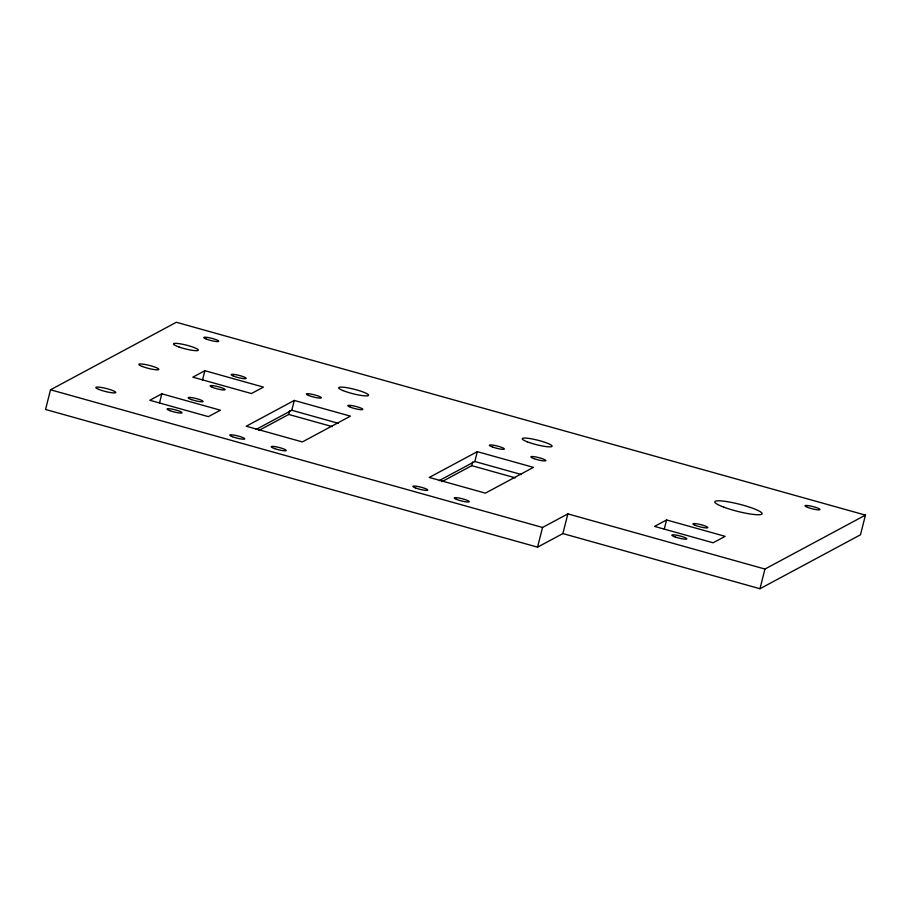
<?xml version="1.0" encoding="UTF-8"?>
<svg xmlns="http://www.w3.org/2000/svg" width="911" height="911" viewBox="0 0 911 911"><rect width="100%" height="100%" fill="white"/><g stroke="black" fill="none" stroke-linecap="round" stroke-linejoin="round"><path stroke-width="1.37" d="M50.526 389.783L45.55 409.472L537.558 547.158L562.884 533.573L759.979 588.734L860.474 534.803L865.45 515.114L176.347 322.266L50.526 389.783L542.535 527.469L567.86 513.884L764.955 569.045L865.45 515.114M159.505 403.004L161.828 393.814L220.394 410.201L208.38 416.646L149.814 400.259L161.828 393.814M202.549 379.898L204.873 370.709L263.438 387.107L251.425 393.552L192.859 377.165L204.873 370.709M258.952 430.436L288.741 414.448L289.675 410.759M256.071 429.457L291.805 410.28L294.287 400.441L350.416 416.145L302.361 441.926L246.232 426.223L294.287 400.441M441.972 481.657L471.773 465.669L472.707 461.979M439.091 480.678L474.825 461.501L477.318 451.662L533.436 467.366L485.392 493.147L429.263 477.444L477.318 451.662M537.558 547.158L542.535 527.469M562.884 533.573L567.86 513.884M664.256 529.132L666.579 519.953L725.145 536.34L713.131 542.785L654.565 526.399L666.579 519.953M759.979 588.734L764.955 569.045M291.805 410.28L338.345 423.308M474.825 461.501L521.365 474.529M288.741 414.448L332.299 426.633M471.773 465.669L515.319 477.854M527.241 441.801A15.407 2.334 14.2 0 0 551.804 446.549A15.407 2.334 14.2 0 0 532.445 439.011A15.407 2.334 14.2 0 0 527.241 441.801M723.938 507.199A24.392 3.69 14.2 0 0 761.903 514.089A24.392 3.69 14.2 0 0 729.529 502.052A24.392 3.69 14.2 0 0 723.938 507.199M534.199 458.7A7.698 1.162 14.2 0 0 545.837 460.659A7.698 1.162 14.2 0 0 535.121 456.844A7.698 1.162 14.2 0 0 534.199 458.7M807.556 507.336A7.698 1.162 14.2 0 0 819.832 509.704A7.698 1.162 14.2 0 0 810.152 505.935A7.698 1.162 14.2 0 0 807.556 507.336M675.153 536.966A7.698 1.162 14.2 0 0 686.803 538.936A7.698 1.162 14.2 0 0 676.076 535.121A7.698 1.162 14.2 0 0 675.153 536.966M695.059 525.26A7.698 1.162 14.2 0 0 707.574 527.822A7.698 1.162 14.2 0 0 698.475 524.098A7.698 1.162 14.2 0 0 695.059 525.26M191.424 399.553A7.698 1.162 14.2 0 0 203.073 401.523A7.698 1.162 14.2 0 0 192.346 397.708A7.698 1.162 14.2 0 0 191.424 399.553M212.32 387.3A7.698 1.162 14.2 0 0 224.846 389.874A7.698 1.162 14.2 0 0 215.748 386.139A7.698 1.162 14.2 0 0 212.32 387.3M233.353 376.027A7.698 1.162 14.2 0 0 245.868 378.589A7.698 1.162 14.2 0 0 236.769 374.865A7.698 1.162 14.2 0 0 233.353 376.027M142.253 366.461A10.272 1.549 14.2 0 0 158.628 369.627A10.272 1.549 14.2 0 0 145.726 364.594A10.272 1.549 14.2 0 0 142.253 366.461M178.932 346.954A12.834 1.947 14.2 0 0 198.336 350.223A12.834 1.947 14.2 0 0 180.469 343.868A12.834 1.947 14.2 0 0 178.932 346.954M206.307 339.074A7.698 1.162 14.2 0 0 218.583 341.443A7.698 1.162 14.2 0 0 208.904 337.674A7.698 1.162 14.2 0 0 206.307 339.074M308.556 395.442A7.698 1.162 14.2 0 0 321.082 398.005A7.698 1.162 14.2 0 0 311.983 394.281A7.698 1.162 14.2 0 0 308.556 395.442M350.405 407.194A7.698 1.162 14.2 0 0 362.68 409.563A7.698 1.162 14.2 0 0 353.001 405.794A7.698 1.162 14.2 0 0 350.405 407.194M343.003 390.568A15.407 2.334 14.2 0 0 368.055 395.693A15.407 2.334 14.2 0 0 349.858 388.245A15.407 2.334 14.2 0 0 343.003 390.568M492.714 447.085A7.698 1.162 14.2 0 0 504.352 449.055A7.698 1.162 14.2 0 0 493.637 445.24A7.698 1.162 14.2 0 0 492.714 447.085M98.741 389.373A10.272 1.549 14.2 0 0 115.435 392.789A10.272 1.549 14.2 0 0 103.307 387.824A10.272 1.549 14.2 0 0 98.741 389.373M170.004 410.69A7.698 1.162 14.2 0 0 181.995 412.865A7.698 1.162 14.2 0 0 171.769 409.062A7.698 1.162 14.2 0 0 170.004 410.69M232.328 436.676A7.698 1.162 14.2 0 0 244.603 439.045A7.698 1.162 14.2 0 0 234.924 435.276A7.698 1.162 14.2 0 0 232.328 436.676M274.587 448.576A7.698 1.162 14.2 0 0 286.225 450.535A7.698 1.162 14.2 0 0 275.509 446.72A7.698 1.162 14.2 0 0 274.587 448.576M456.479 499.365A7.698 1.162 14.2 0 0 469.006 501.927A7.698 1.162 14.2 0 0 459.907 498.203A7.698 1.162 14.2 0 0 456.479 499.365M415.723 488.034A7.698 1.162 14.2 0 0 427.714 490.209A7.698 1.162 14.2 0 0 417.489 486.417A7.698 1.162 14.2 0 0 415.723 488.034"/></g></svg>
